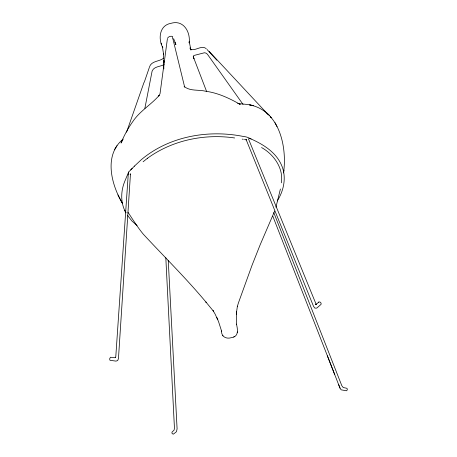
<?xml version="1.0" encoding="UTF-8"?>
<svg xmlns="http://www.w3.org/2000/svg" width="457" height="457" viewBox="0 0 457 457"><rect width="100%" height="100%" fill="white"/><g stroke="black" fill="none" stroke-linecap="round" stroke-linejoin="round"><path stroke-width="0.69" d="M246.443 139.836L246.072 139.425L313.553 306.413L314.867 308.127L316.764 308.098L321.048 304.385L321.117 303.174L320.1 302.094L319.077 301.9L315.821 304.602L316.324 304.265L315.85 304.419L316.238 304.528L315.896 304.065L316.25 304.585L248.362 138.62M162.298 46.454L162.818 47.722C158.008 39.102 159.265 25.301 170.907 23.347C183.577 19.422 190.626 32.116 189.175 42.929L189.249 42.078M236.406 313.793L236.378 314.199L236.566 311.697L236.498 324.43L236.475 324.116C237.829 329.811 238.862 336.895 231.236 337.712C226.249 339.231 221.211 336.74 221.542 330.925L221.616 331.211L218.452 321.334L215.098 314.062L213.082 310.646L213.368 311.091L205.901 302.003L206.433 302.637C186.559 278.707 164.371 256.914 143.252 234.133C137.58 227.26 132.907 219.611 127.943 212.214M283.517 172.969C287.299 147.223 279.553 110.474 249.625 104.91L253.572 105.676M236.537 312.12L237.4 306.184L237.286 306.704L238.4 302.974L252.053 265.249L260.102 244.929L274.68 211.031M281.323 182.834C283.757 168.587 274.103 154.54 261.564 147.542M167.353 39.108L160.024 93.708L158.739 96.056L159.156 95.427C151.027 104.79 139.739 111.114 132.77 121.619C128.046 128.268 124.098 135.466 121.036 143.03L122.864 139.579M283.614 172.323L283.94 170.307M144.858 108.378L152.101 71.155C153.832 66.322 160.247 66.768 164.103 64.62M280.415 188.998L275.931 207.238M167.451 38.417C168.107 36.629 171.238 35.589 172.752 36.669M144.321 82.06L149.41 67.27M126.566 132.187L143.989 82.42M130.091 174.323L130.474 173.774L118.454 358.659L117.672 360.573L115.975 361.116L110 360.299L109.611 358.928L110.451 357.237L114.816 357.728L115.444 357.517L115.804 356.449L128.343 172.917L128.925 171.729L132.147 168.45M123.144 139.122C103.351 155.289 111.428 184.828 122.573 203.639M149.542 66.716C151.667 60.695 159.55 61.626 163.577 58.199L163.509 58.502L163.577 53.772L163.617 54.554L162.384 46.551L162.583 47.362L162.441 46.854M277.256 200.92C284.037 190.375 286.768 176.482 281.352 164.771C275.428 151.507 262.187 143.772 249.408 138.237M115.444 357.517L115.592 357.265M114.444 149.787L116.992 145.663M130.742 169.884L134.461 166.08M134.341 166.194L141.413 159.59C169.444 136.123 208.689 129.377 243.969 136.58C246.569 136.723 248.888 137.831 251.144 139.054M318.352 302.374L318.706 302.088M143.092 161.789L147.537 158.213M147.434 158.293C172.249 140.196 204.473 133.547 234.664 137.968M233.698 336.906L234.224 336.66M237.611 103.442L248.185 104.573L252.013 105.378M242.204 139.117L243.318 139.294M244.489 139.482L246.123 139.899M175.317 44.312L175.945 44.66L173.66 38.691M238.954 103.773L240.245 104.453C229.5 98.329 218.058 92.897 205.679 91.251C198.675 89.441 189.861 91.434 184.102 86.373L184.662 87.116L172.895 38.856M206.256 48.636C201.497 44.746 195.339 51.327 190.74 49.31L191.049 49.687L189.975 47.899L190.42 48.75M137.077 225.615L131.879 220.948L127.423 215.264M269.39 115.33L266.768 112.902M206.981 49.436L216.829 60.198M209.215 51.424L268.385 114.838M128.668 174.174L128.36 172.917C129.045 171.158 125.075 180.475 124.658 181.629C120.602 191.597 120.488 203.456 126.006 212.905M243.038 104.419L207.358 54.166L206.084 53.161L204.485 52.749L193.734 55.531L193.454 56.577L193.911 58.793L193.237 56.634L206.615 91.509M165.817 257.737L174.443 428.06L174.117 430.088L172.135 432.014L171.872 432.865L172.306 433.733L173.386 434.144L176.453 431.722L177.093 428.883L168.245 260.33M117.946 194.922L122.567 203.622M124.652 210.317L125.921 212.739M276.999 126.572L274.994 122.659M340.042 388.187L338.597 384.52L340.214 388.559L341.19 389.832L346.452 390.786L347.343 389.867L347.012 388.319L343.218 387.525L341.83 385.737L273.772 212.585M222.93 335.895L222.69 335.369M217.641 319.346L217.795 319.694L216.778 317.398M190.38 48.676L190.769 49.619M327.378 355.814L334.775 374.746M272.829 216.23L338.631 384.605M175.459 43.552L175.728 44.283L174.945 42.164M190.952 50.116L189.227 41.564L189.238 42.41M161.155 43.187L161.498 44.569M172.74 38.519L172.489 37.234M163.726 61.467L163.869 62.455M163.686 60.758L163.772 62.226L163.64 59.861L163.806 61.889M237.394 332.667L237.337 331.896M163.703 60.815L163.737 61.581L163.686 60.078L163.829 68.887M128.623 172.118L128.468 172.409L128.623 172.118M271.584 117.78L270.521 116.872L271.584 117.78"/></g></svg>
